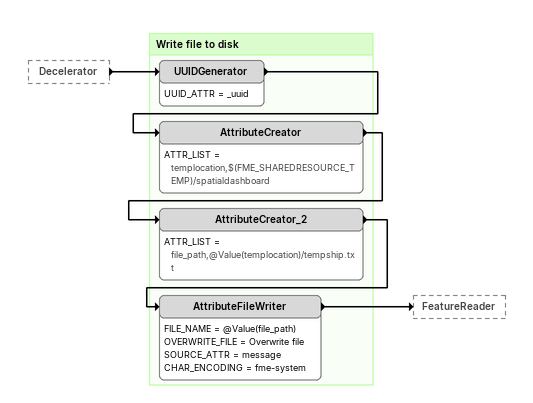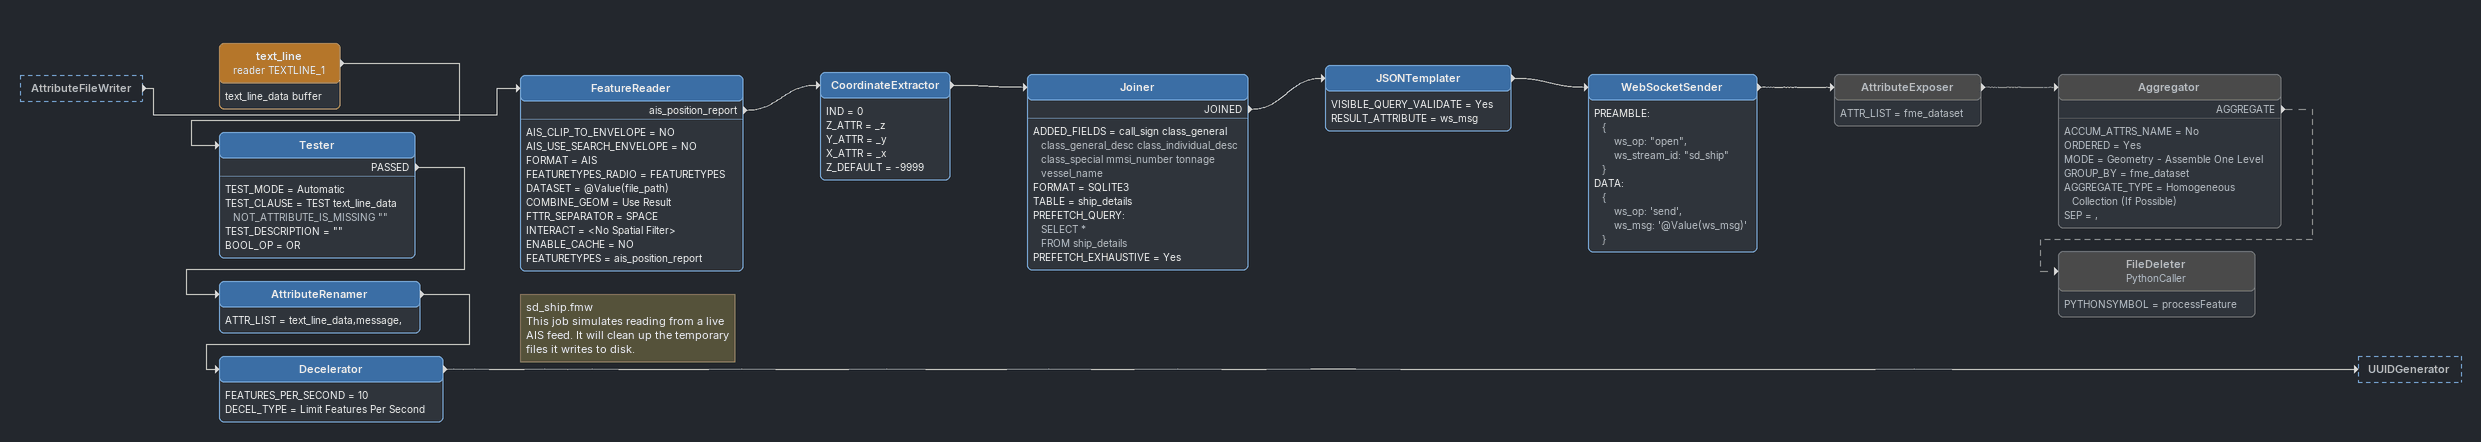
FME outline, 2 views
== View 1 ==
Decelerator [outside]
    -> UUIDGenerator

Bookmark: Write file to disk
UUIDGenerator
    UUID_ATTR = _uuid
    -> AttributeCreator
AttributeCreator
    ATTR_LIST = templocation,$(FME_SHAREDRESOURCE_TEMP)/spatialdashboard
    -> AttributeCreator_2
AttributeCreator_2
    ATTR_LIST = file_path,@Value(templocation)/tempship.txt
    -> AttributeFileWriter
AttributeFileWriter
    FILE_NAME = @Value(file_path)
    OVERWRITE_FILE = Overwrite file
    SOURCE_ATTR = message
    CHAR_ENCODING = fme-system
    -> FeatureReader

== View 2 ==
AttributeFileWriter [outside]
    -> FeatureReader
text_line (reader TEXTLINE_1)
    attributes: text_line_data buffer
    -> Tester
Tester
    TEST_MODE = Automatic
    TEST_CLAUSE = TEST text_line_data NOT_ATTRIBUTE_IS_MISSING ""
    TEST_DESCRIPTION = ""
    BOOL_OP = OR
    PASSED -> AttributeRenamer
AttributeRenamer
    ATTR_LIST = text_line_data,message,
    -> Decelerator
Decelerator
    FEATURES_PER_SECOND = 10
    DECEL_TYPE = Limit Features Per Second
    -> UUIDGenerator
Note: sd_ship.fmw / This job simulates reading from a live AIS feed. It will clean up the temporary files it writes to disk.
FeatureReader
    AIS_CLIP_TO_ENVELOPE = NO
    AIS_USE_SEARCH_ENVELOPE = NO
    FORMAT = AIS
    FEATURETYPES_RADIO = FEATURETYPES
    DATASET = @Value(file_path)
    COMBINE_GEOM = Use Result
    FTTR_SEPARATOR = SPACE
    INTERACT = <No Spatial Filter>
    ENABLE_CACHE = NO
    FEATURETYPES = ais_position_report
    ais_position_report -> CoordinateExtractor
CoordinateExtractor
    IND = 0
    Z_ATTR = _z
    Y_ATTR = _y
    X_ATTR = _x
    Z_DEFAULT = -9999
    -> Joiner
Joiner
    ADDED_FIELDS = call_sign class_general class_general_desc class_individual_desc class_special mmsi_number tonnage vessel_name
    FORMAT = SQLITE3
    TABLE = ship_details
    PREFETCH_QUERY:
      SELECT *
      FROM ship_details
    PREFETCH_EXHAUSTIVE = Yes
    JOINED -> JSONTemplater
JSONTemplater
    VISIBLE_QUERY_VALIDATE = Yes
    RESULT_ATTRIBUTE = ws_msg
    -> WebSocketSender
WebSocketSender
    PREAMBLE:
      {
          ws_op: "open",
          ws_stream_id: "sd_ship"
      }
    DATA:
      {
          ws_op: 'send',
          ws_msg: '@Value(ws_msg)'
      }
    -> AttributeExposer
AttributeExposer [off]
    ATTR_LIST = fme_dataset
    -> Aggregator [off]
Aggregator [off]
    ACCUM_ATTRS_NAME = No
    ORDERED = Yes
    MODE = Geometry - Assemble One Level
    GROUP_BY = fme_dataset
    AGGREGATE_TYPE = Homogeneous Collection (If Possible)
    SEP = ,
    AGGREGATE -> FileDeleter [off]
FileDeleter: PythonCaller [off]
    PYTHONSYMBOL = processFeature
